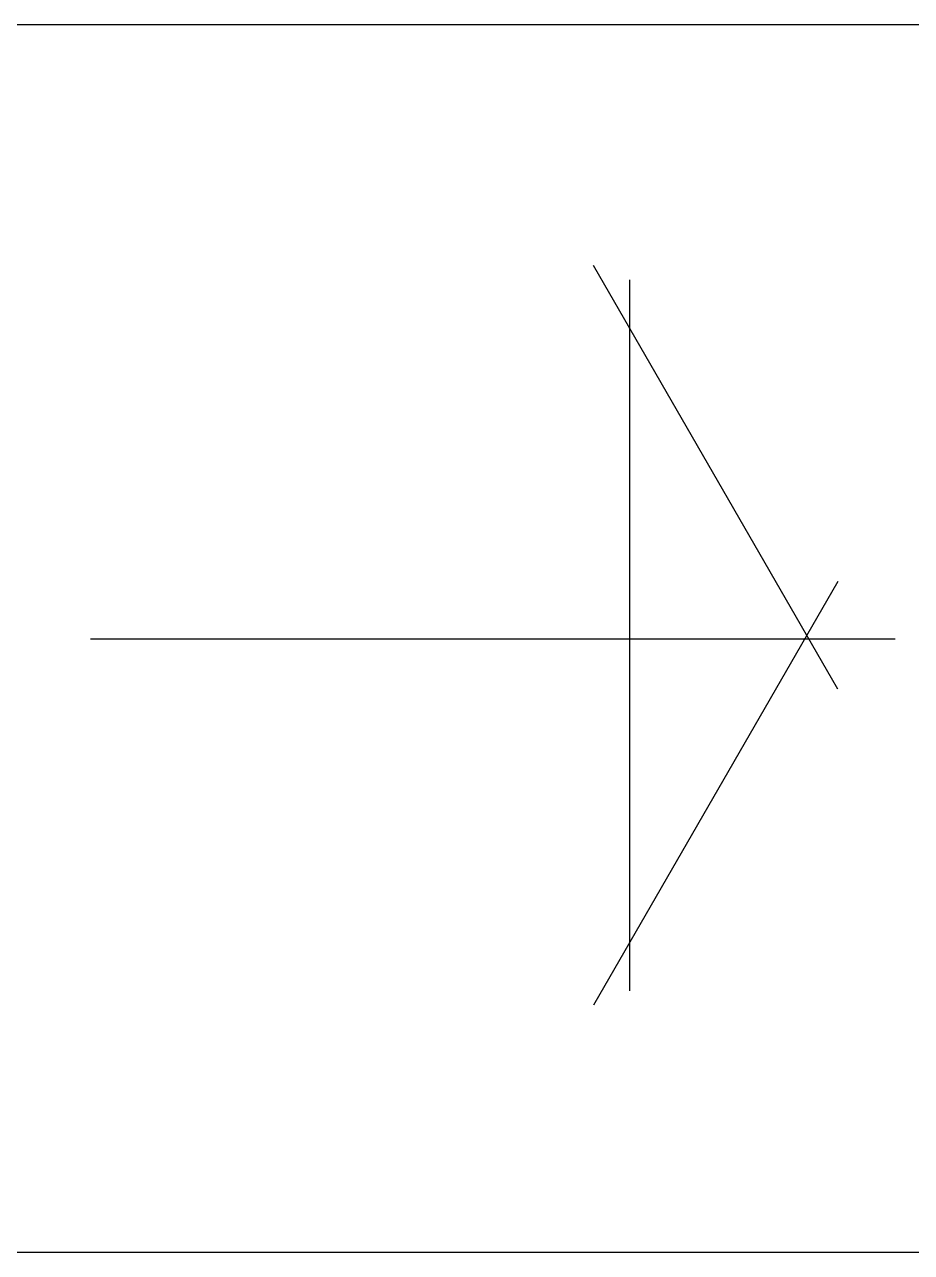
# Model space of a CAD drawing. Header units: metres. Extents: x -22 to 564, y 0 to 143.
# Drawn here: x 243.5629 to 243.6864, y 50.875 to 51.046 of the extents above; entities that cross this region are included whole.
import ezdxf

# ---------------------------------------------------------------- set-up
doc = ezdxf.new("R2010")
doc.units = ezdxf.units.M
doc.layers.add('XREF 2N NEURO-ONCOLOGIA$0$Mobiliario Fijo', color=40, linetype='Continuous')
doc.layers.add('XREF 2N NEURO-ONCOLOGIA$0$MUROS', color=3, linetype='Continuous')

# ---------------------------------------------------------------- blocks, each defined once
blk = doc.blocks.new('XREF 2N NEURO-ONCOLOGIA$0$AQG 01$0$BOL RX-TLAH-1N$0$Coladera')
for p, q in [((83.11686, 30.70522), (83.15086, 30.76422)), ((83.14586, 30.66322), (83.14586, 30.76222)), ((83.11686, 30.72022), (83.15086, 30.66122)), ((83.22086, 30.71322), (83.10886, 30.71322))]:
    blk.add_line(p, q)
blk = doc.blocks.new('XREF 2N NEURO-ONCOLOGIA')
at = {"layer": 'XREF 2N NEURO-ONCOLOGIA$0$Mobiliario Fijo', "elevation": 0}
blk.add_lwpolyline([(17.42393, 3.78764), (17.59489, 3.78765), (17.59489, 2.78765), (17.42393, 2.78765)], close=True, dxfattribs=at)
at = {"layer": 'XREF 2N NEURO-ONCOLOGIA$0$MUROS'}
blk.add_line((17.42397, 1.63774), (17.42392, 3.78765), dxfattribs=at)
at = {"layer": 'XREF 2N NEURO-ONCOLOGIA$0$Mobiliario Fijo', "rotation": 90.00000000000001}
blk.add_blockref('XREF 2N NEURO-ONCOLOGIA$0$AQG 01$0$BOL RX-TLAH-1N$0$Coladera', (48.22258, -79.7517, 0), dxfattribs=at)

msp = doc.modelspace()

# ---------------------------------------------------------------- block references
at = {"rotation": 90}
msp.add_blockref('XREF 2N NEURO-ONCOLOGIA', (247.04125, 33.45112), dxfattribs=at)

doc.saveas('drawing.dxf')
